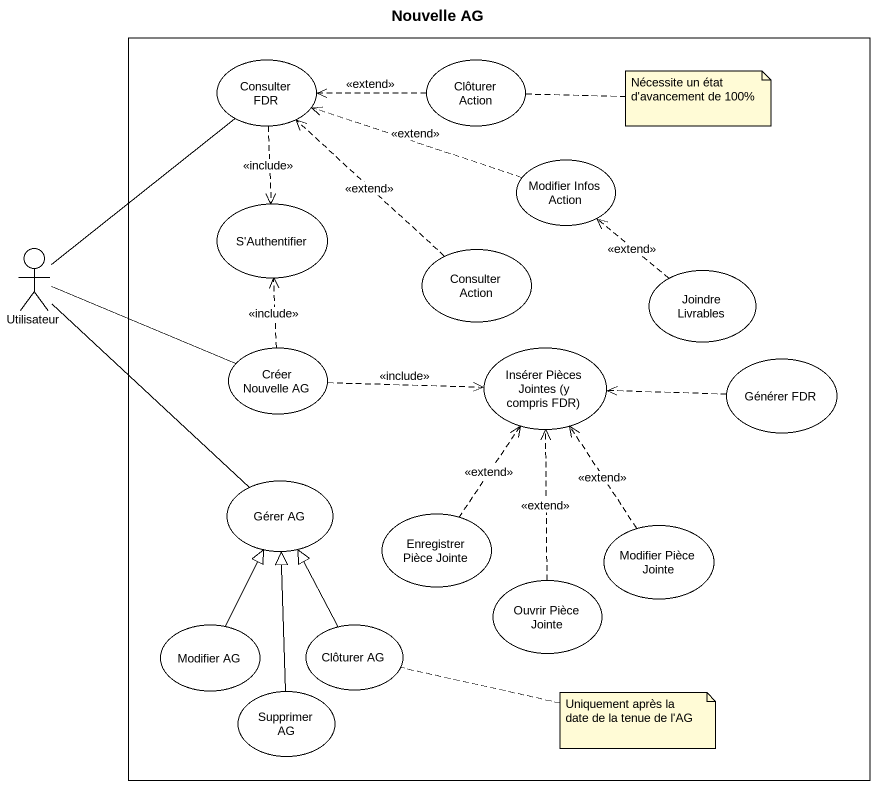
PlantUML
@startuml
title Nouvelle AG
rectangle " " as rectangle1 {
  usecase "Consulter FDR" as Consulter_FDR #FFFFFF
  usecase "Clôturer Action" as Clôturer_Action #FFFFFF
  usecase "Modifier Infos Action" as Modifier_Infos_Action #FFFFFF
  usecase "S'Authentifier" as S_Authentifier #FFFFFF
  usecase "Consulter Action" as Consulter_Action #FFFFFF
  usecase "Joindre Livrables" as Joindre_Livrables #FFFFFF
  usecase "Créer Nouvelle AG" as Créer_Nouvelle_AG #FFFFFF
  usecase "Insérer Pièces Jointes (y compris FDR)" as Insérer_Pièces_Jointes_y #FFFFFF
  usecase "Générer FDR" as Générer_FDR #FFFFFF
  usecase "Gérer AG" as Gérer_AG #FFFFFF
  usecase "Enregistrer Pièce Jointe" as Enregistrer_Pièce_Jointe #FFFFFF
  usecase "Modifier Pièce Jointe" as Modifier_Pièce_Jointe #FFFFFF
  usecase "Ouvrir Pièce Jointe" as Ouvrir_Pièce_Jointe #FFFFFF
  usecase "Modifier AG" as Modifier_AG #FFFFFF
  usecase "Clôturer AG" as Clôturer_AG #FFFFFF
  usecase "Supprimer AG" as Supprimer_AG #FFFFFF
}
actor Utilisateur #FFFFFF
Consulter_FDR ..> S_Authentifier : <<include>>
Clôturer_Action .left.> Consulter_FDR : <<extend>>
Modifier_Infos_Action .left.> Consulter_FDR : <<extend>>
Utilisateur -up- Consulter_FDR
Utilisateur -right- Créer_Nouvelle_AG
Utilisateur -- Gérer_AG
Consulter_Action .up.> Consulter_FDR : <<extend>>
Joindre_Livrables .up.> Modifier_Infos_Action : <<extend>>
Créer_Nouvelle_AG .up.> S_Authentifier : <<include>>
Créer_Nouvelle_AG .right.> Insérer_Pièces_Jointes_y : <<include>>
Générer_FDR .left.> Insérer_Pièces_Jointes_y
Enregistrer_Pièce_Jointe .up.> Insérer_Pièces_Jointes_y : <<extend>>
Modifier_Pièce_Jointe .up.> Insérer_Pièces_Jointes_y : <<extend>>
Ouvrir_Pièce_Jointe .up.> Insérer_Pièces_Jointes_y : <<extend>>
Modifier_AG -up-|> Gérer_AG
Clôturer_AG -up-|> Gérer_AG
Supprimer_AG -up-|> Gérer_AG
note right of Clôturer_Action : Nécessite un état d'avancement de 100%
note right of Clôturer_AG : Uniquement après la date de la tenue de l'AG
@enduml
